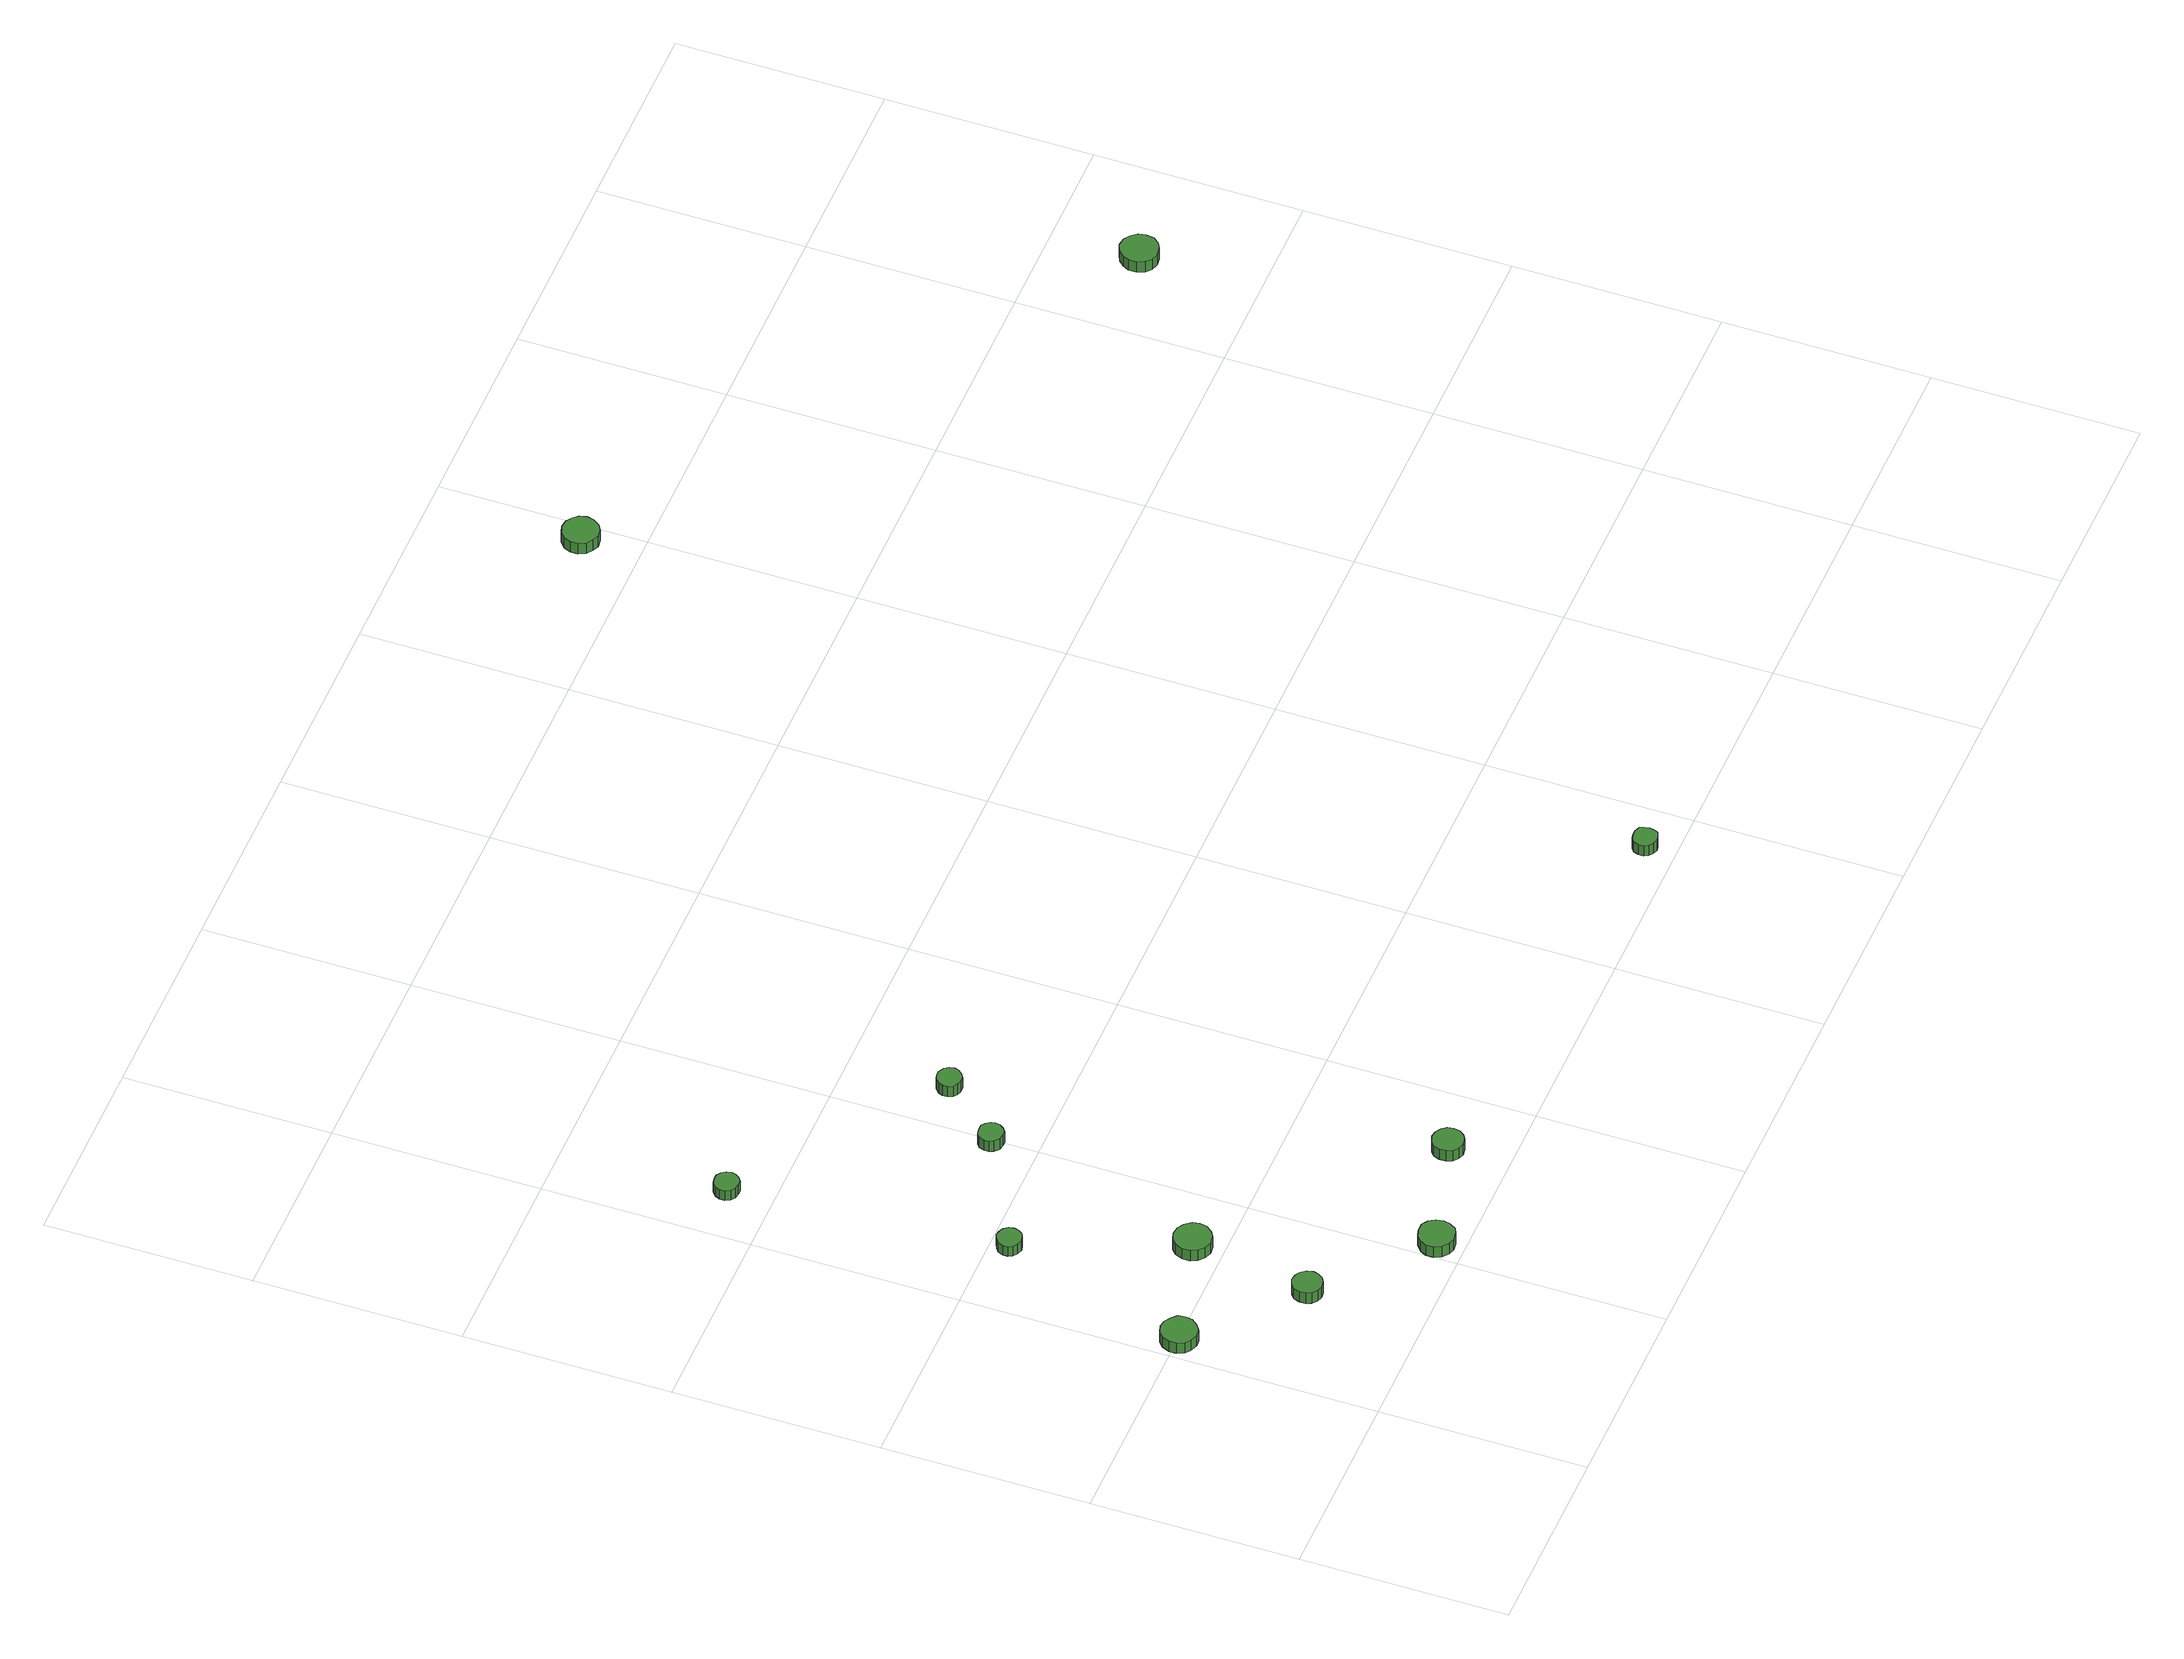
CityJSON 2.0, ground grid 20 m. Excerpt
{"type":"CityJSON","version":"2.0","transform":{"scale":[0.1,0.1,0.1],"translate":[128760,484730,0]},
"CityObjects":{
"tree1":{"type":"SolitaryVegetationObject","attributes":{"function":"something"},"geometry":[{"type":"MultiSurface","lod":"1","boundaries":[[[0,1,2,3,4,5,6,7,8,9,10,11,12,13,14]],[[15,16,17,18,19,20,21,22,23,24,25,26,27,28,29]],[[0,29,28,1]],[[1,28,27,2]],[[2,27,26,3]],[[3,26,25,4]],[[4,25,24,5]],[[5,24,23,6]],[[6,23,22,7]],[[7,22,21,8]],[[8,21,20,9]],[[9,20,19,10]],[[10,19,18,11]],[[11,18,17,12]],[[12,17,16,13]],[[13,16,15,14]],[[14,15,29,0]]]}]},
"tree2":{"type":"SolitaryVegetationObject","attributes":{"function":"something"},"geometry":[{"type":"MultiSurface","lod":"1","boundaries":[[[30,31,32,33,34,35,36,37,38,39,40,41,42,43,44]],[[45,46,47,48,49,50,51,52,53,54,55,56,57,58,59]],[[30,59,58,31]],[[31,58,57,32]],[[32,57,56,33]],[[33,56,55,34]],[[34,55,54,35]],[[35,54,53,36]],[[36,53,52,37]],[[37,52,51,38]],[[38,51,50,39]],[[39,50,49,40]],[[40,49,48,41]],[[41,48,47,42]],[[42,47,46,43]],[[43,46,45,44]],[[44,45,59,30]]]}]},
"tree3":{"type":"SolitaryVegetationObject","attributes":{"function":"something"},"geometry":[{"type":"MultiSurface","lod":"1","boundaries":[[[60,61,62,63,64,65,66,67,68,69,70,71,72,73,74]],[[75,76,77,78,79,80,81,82,83,84,85,86,87,88,89]],[[60,89,88,61]],[[61,88,87,62]],[[62,87,86,63]],[[63,86,85,64]],[[64,85,84,65]],[[65,84,83,66]],[[66,83,82,67]],[[67,82,81,68]],[[68,81,80,69]],[[69,80,79,70]],[[70,79,78,71]],[[71,78,77,72]],[[72,77,76,73]],[[73,76,75,74]],[[74,75,89,60]]]}]},
"tree4":{"type":"SolitaryVegetationObject","attributes":{"function":"something"},"geometry":[{"type":"MultiSurface","lod":"1","boundaries":[[[90,91,92,93,94,95,96,97,98,99,100,101,102,103,104]],[[105,106,107,108,109,110,111,112,113,114,115,116,117,118,119]],[[90,119,118,91]],[[91,118,117,92]],[[92,117,116,93]],[[93,116,115,94]],[[94,115,114,95]],[[95,114,113,96]],[[96,113,112,97]],[[97,112,111,98]],[[98,111,110,99]],[[99,110,109,100]],[[100,109,108,101]],[[101,108,107,102]],[[102,107,106,103]],[[103,106,105,104]],[[104,105,119,90]]]}]},
"tree5":{"type":"SolitaryVegetationObject","attributes":{"function":"something"},"geometry":[{"type":"MultiSurface","lod":"1","boundaries":[[[120,121,122,123,124,125,126,127,128,129,130,131,132,133,134]],[[135,136,137,138,139,140,141,142,143,144,145,146,147,148,149]],[[120,149,148,121]],[[121,148,147,122]],[[122,147,146,123]],[[123,146,145,124]],[[124,145,144,125]],[[125,144,143,126]],[[126,143,142,127]],[[127,142,141,128]],[[128,141,140,129]],[[129,140,139,130]],[[130,139,138,131]],[[131,138,137,132]],[[132,137,136,133]],[[133,136,135,134]],[[134,135,149,120]]]}]},
"tree6":{"type":"SolitaryVegetationObject","attributes":{"function":"something"},"geometry":[{"type":"MultiSurface","lod":"1","boundaries":[[[150,151,152,153,154,155,156,157,158,159,160,161,162,163,164]],[[165,166,167,168,169,170,171,172,173,174,175,176,177,178,179]],[[150,179,178,151]],[[151,178,177,152]],[[152,177,176,153]],[[153,176,175,154]],[[154,175,174,155]],[[155,174,173,156]],[[156,173,172,157]],[[157,172,171,158]],[[158,171,170,159]],[[159,170,169,160]],[[160,169,168,161]],[[161,168,167,162]],[[162,167,166,163]],[[163,166,165,164]],[[164,165,179,150]]]}]},
"tree7":{"type":"SolitaryVegetationObject","attributes":{"function":"something"},"geometry":[{"type":"MultiSurface","lod":"1","boundaries":[[[180,181,182,183,184,185,186,187,188,189,190,191,192,193,194]],[[195,196,197,198,199,200,201,202,203,204,205,206,207,208,209]],[[180,209,208,181]],[[181,208,207,182]],[[182,207,206,183]],[[183,206,205,184]],[[184,205,204,185]],[[185,204,203,186]],[[186,203,202,187]],[[187,202,201,188]],[[188,201,200,189]],[[189,200,199,190]],[[190,199,198,191]],[[191,198,197,192]],[[192,197,196,193]],[[193,196,195,194]],[[194,195,209,180]]]}]},
"tree8":{"type":"SolitaryVegetationObject","attributes":{"function":"something"},"geometry":[{"type":"MultiSurface","lod":"1","boundaries":[[[210,211,212,213,214,215,216,217,218,219,220,221,222,223,224]],[[225,226,227,228,229,230,231,232,233,234,235,236,237,238,239]],[[210,239,238,211]],[[211,238,237,212]],[[212,237,236,213]],[[213,236,235,214]],[[214,235,234,215]],[[215,234,233,216]],[[216,233,232,217]],[[217,232,231,218]],[[218,231,230,219]],[[219,230,229,220]],[[220,229,228,221]],[[221,228,227,222]],[[222,227,226,223]],[[223,226,225,224]],[[224,225,239,210]]]}]},
"tree9":{"type":"SolitaryVegetationObject","attributes":{"function":"something"},"geometry":[{"type":"MultiSurface","lod":"1","boundaries":[[[240,241,242,243,244,245,246,247,248,249,250,251,252,253,254]],[[255,256,257,258,259,260,261,262,263,264,265,266,267,268,269]],[[240,269,268,241]],[[241,268,267,242]],[[242,267,266,243]],[[243,266,265,244]],[[244,265,264,245]],[[245,264,263,246]],[[246,263,262,247]],[[247,262,261,248]],[[248,261,260,249]],[[249,260,259,250]],[[250,259,258,251]],[[251,258,257,252]],[[252,257,256,253]],[[253,256,255,254]],[[254,255,269,240]]]}]},
"tree10":{"type":"SolitaryVegetationObject","attributes":{"function":"something"},"geometry":[{"type":"MultiSurface","lod":"1","boundaries":[[[270,271,272,273,274,275,276,277,278,279,280,281,282,283,284]],[[285,286,287,288,289,290,291,292,293,294,295,296,297,298,299]],[[270,299,298,271]],[[271,298,297,272]],[[272,297,296,273]],[[273,296,295,274]],[[274,295,294,275]],[[275,294,293,276]],[[276,293,292,277]],[[277,292,291,278]],[[278,291,290,279]],[[279,290,289,280]],[[280,289,288,281]],[[281,288,287,282]],[[282,287,286,283]],[[283,286,285,284]],[[284,285,299,270]]]}]},
"tree11":{"type":"SolitaryVegetationObject","attributes":{"function":"something"},"geometry":[{"type":"MultiSurface","lod":"1","boundaries":[[[300,301,302,303,304,305,306,307,308,309,310,311,312,313,314]],[[315,316,317,318,319,320,321,322,323,324,325,326,327,328,329]],[[300,329,328,301]],[[301,328,327,302]],[[302,327,326,303]],[[303,326,325,304]],[[304,325,324,305]],[[305,324,323,306]],[[306,323,322,307]],[[307,322,321,308]],[[308,321,320,309]],[[309,320,319,310]],[[310,319,318,311]],[[311,318,317,312]],[[312,317,316,313]],[[313,316,315,314]],[[314,315,329,300]]]}]},
"tree12":{"type":"SolitaryVegetationObject","attributes":{"function":"something"},"geometry":[{"type":"MultiSurface","lod":"1","boundaries":[[[330,331,332,333,334,335,336,337,338,339,340,341,342,343,344]],[[345,346,347,348,349,350,351,352,353,354,355,356,357,358,359]],[[330,359,358,331]],[[331,358,357,332]],[[332,357,356,333]],[[333,356,355,334]],[[334,355,354,335]],[[335,354,353,336]],[[336,353,352,337]],[[337,352,351,338]],[[338,351,350,339]],[[339,350,349,340]],[[340,349,348,341]],[[341,348,347,342]],[[342,347,346,343]],[[343,346,345,344]],[[344,345,359,330]]]}]}
},
"vertices":[
[39,199,18],[38,206,18],[33,211,18],[27,215,18],[20,216,18],[13,214,18],[8,209,18],[5,202,18],[5,195,18],[8,188,18],[13,184,18],[20,181,18],[27,182,18],[33,186,18],[38,192,18],[38,192,5],[33,186,5],[27,182,5],[20,181,5],[13,184,5],[8,188,5],[5,195,5],[5,202,5],[8,209,5],[13,214,5],[20,216,5],[27,215,5],[33,211,5],[38,206,5],[39,199,5],
[133,112,18],[132,118,18],[128,123,18],[123,126,18],[117,127,18],[112,125,18],[107,121,18],[105,115,18],[105,109,18],[107,104,18],[112,100,18],[117,98,18],[123,99,18],[128,102,18],[132,107,18],[132,107,5],[128,102,5],[123,99,5],[117,98,5],[112,100,5],[107,104,5],[105,109,5],[105,115,5],[107,121,5],[112,125,5],[117,127,5],[123,126,5],[128,123,5],[132,118,5],[133,112,5],
[90,382,18],[89,387,18],[86,391,18],[82,393,18],[77,394,18],[72,392,18],[68,389,18],[66,384,18],[66,379,18],[68,375,18],[72,372,18],[77,370,18],[82,371,18],[86,373,18],[89,377,18],[89,377,6],[86,373,6],[82,371,6],[77,370,6],[72,372,6],[68,375,6],[66,379,6],[66,384,6],[68,389,6],[72,392,6],[77,394,6],[82,393,6],[86,391,6],[89,387,6],[90,382,6],
[155,229,17],[154,236,17],[149,242,17],[143,246,17],[135,247,17],[128,245,17],[123,240,17],[120,233,17],[120,225,17],[123,219,17],[128,214,17],[135,211,17],[143,212,17],[149,216,17],[154,222,17],[154,222,4],[149,216,4],[143,212,4],[135,211,4],[128,214,4],[123,219,4],[120,225,4],[120,233,4],[123,240,4],[128,245,4],[135,247,4],[143,246,4],[149,242,4],[154,236,4],[155,229,4],
[234,26,18],[233,33,18],[229,39,18],[223,43,18],[215,43,18],[209,41,18],[203,36,18],[200,30,18],[200,23,18],[203,16,18],[209,11,18],[215,9,18],[223,10,18],[229,13,18],[233,19,18],[233,19,5],[229,13,5],[223,10,5],[215,9,5],[209,11,5],[203,16,5],[200,23,5],[200,30,5],[203,36,5],[209,41,5],[215,43,5],[223,43,5],[229,39,5],[233,33,5],[234,26,5],
[67,643,18],[66,648,18],[63,652,18],[59,655,18],[54,655,18],[49,654,18],[45,650,18],[43,646,18],[43,641,18],[45,636,18],[49,633,18],[54,632,18],[59,632,18],[63,635,18],[66,639,18],[66,639,6],[63,635,6],[59,632,6],[54,632,6],[49,633,6],[45,636,6],[43,641,6],[43,646,6],[45,650,6],[49,654,6],[54,655,6],[59,655,6],[63,652,6],[66,648,6],[67,643,6],
[209,445,18],[208,449,18],[205,453,18],[201,456,18],[196,456,18],[191,455,18],[187,452,18],[185,447,18],[185,442,18],[187,438,18],[191,434,18],[196,433,18],[201,433,18],[205,436,18],[208,440,18],[208,440,5],[205,436,5],[201,433,5],[196,433,5],[191,434,5],[187,438,5],[185,442,5],[185,447,5],[187,452,5],[191,455,5],[196,456,5],[201,456,5],[205,453,5],[208,449,5],[209,445,5],
[348,59,17],[347,65,17],[343,70,17],[338,73,17],[332,74,17],[326,72,17],[321,68,17],[319,62,17],[319,56,17],[321,50,17],[326,46,17],[332,44,17],[338,45,17],[343,48,17],[347,53,17],[347,53,4],[343,48,4],[338,45,4],[332,44,4],[326,46,4],[321,50,4],[319,56,4],[319,62,4],[321,68,4],[326,72,4],[332,74,4],[338,73,4],[343,70,4],[347,65,4],[348,59,4],
[260,503,19],[259,508,19],[256,512,19],[251,515,19],[246,515,19],[242,514,19],[238,510,19],[236,506,19],[236,501,19],[238,496,19],[242,493,19],[246,492,19],[251,492,19],[256,495,19],[259,499,19],[259,499,6],[256,495,6],[251,492,6],[246,492,6],[242,493,6],[238,496,6],[236,501,6],[236,506,6],[238,510,6],[242,514,6],[246,515,6],[251,515,6],[256,512,6],[259,508,6],[260,503,6],
[764,29,19],[763,34,19],[761,38,19],[756,40,19],[752,40,19],[747,39,19],[743,36,19],[741,31,19],[741,26,19],[743,22,19],[747,19,19],[752,17,19],[756,18,19],[761,20,19],[763,24,19],[763,24,6],[761,20,6],[756,18,6],[752,17,6],[747,19,6],[743,22,6],[741,26,6],[741,31,6],[743,36,6],[747,39,6],[752,40,6],[756,40,6],[761,38,6],[763,34,6],[764,29,6],
[793,1055,24],[791,1062,24],[787,1067,24],[781,1071,24],[773,1072,24],[767,1070,24],[761,1065,24],[758,1058,24],[758,1051,24],[761,1044,24],[767,1040,24],[773,1037,24],[781,1038,24],[787,1042,24],[791,1048,24],[791,1048,11],[787,1042,11],[781,1038,11],[773,1037,11],[767,1040,11],[761,1044,11],[758,1051,11],[758,1058,11],[761,1065,11],[767,1070,11],[773,1072,11],[781,1071,11],[787,1067,11],[791,1062,11],[793,1055,11],
[1307,715,20],[1306,722,20],[1301,728,20],[1295,732,20],[1287,733,20],[1280,730,20],[1275,725,20],[1272,719,20],[1272,711,20],[1275,704,20],[1280,699,20],[1287,697,20],[1295,698,20],[1301,701,20],[1306,707,20],[1306,707,7],[1301,701,7],[1295,698,7],[1287,697,7],[1280,699,7],[1275,704,7],[1272,711,7],[1272,719,7],[1275,725,7],[1280,730,7],[1287,733,7],[1295,732,7],[1301,728,7],[1306,722,7],[1307,715,7]
]}
